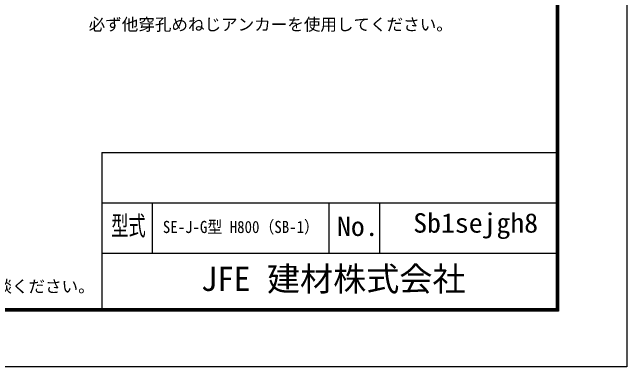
# Model space of a CAD drawing. Units: millimetres, scale not verified. Extents: x -3536 to 4864, y -2970 to 2970.
# Drawn here: x 2429 to 4864, y -2970 to -1564 of the extents above; entities that cross this region are included whole.
import ezdxf
from ezdxf.enums import TextEntityAlignment as Align

# ---------------------------------------------------------------- set-up
doc = ezdxf.new("R2010")
doc.units = ezdxf.units.MM
doc.header["$LTSCALE"] = 20
doc.layers.add('0-4_D-STR-TXT', color=7, linetype='Continuous', lineweight=13)
doc.layers.add('0-B_D-TTL', color=7, linetype='Continuous', lineweight=25)
doc.layers.add('0-8_D-TTL-TXT', color=7, linetype='Continuous')
doc.styles.add('ＭＳ ゴシック', font='')
doc.styles.get('ＭＳ ゴシック').set_extended_font_data('MS Gothic')

msp = doc.modelspace()

# ---------------------------------------------------------------- linework, layer by layer
at = {"layer": '0-B_D-TTL'}
for p, q in [((2784.32, -2120), (2784.32, -2740)), ((2784.32, -2120), (4584.32, -2120)), ((2784.32, -2320), (4584.32, -2320)), ((2984.32, -2320), (2984.32, -2520)), ((3684.32, -2320), (3684.32, -2520)), ((3884.32, -2320), (3884.32, -2520)), ((2784.32, -2520), (4584.32, -2520))]:
    msp.add_line(p, q, dxfattribs=at)
at = {"layer": '0-B_D-TTL', "color": 2}
msp.add_lwpolyline([(-3535.68, 2970), (4864.32, 2970), (4864.32, -2970), (-3535.68, -2970)], close=True, dxfattribs=at)
at = {"layer": '0-B_D-TTL'}
for points in [[(-3265.68, 2750), (4594.32, 2750), (4594.32, -2750), (-3265.68, -2750)], [(-3263.18, 2747.5), (4591.82, 2747.5), (4591.82, -2747.5), (-3263.18, -2747.5)], [(-3260.68, 2745), (4589.32, 2745), (4589.32, -2745), (-3260.68, -2745)], [(-3258.18, 2742.5), (4586.82, 2742.5), (4586.82, -2742.5), (-3258.18, -2742.5)], [(-3255.68, 2740), (4584.32, 2740), (4584.32, -2740), (-3255.68, -2740)]]:
    msp.add_lwpolyline(points, close=True, dxfattribs=at)

# ---------------------------------------------------------------- texts
at = {"layer": '0-4_D-STR-TXT', "style": 'ＭＳ ゴシック'}
for s, p in [('必ず他穿孔めねじアンカーを使用してください。', (2732.17, -1651.23)), ('※本商品はGLへの設置を基準としております。他の条件でご使用の際は別途ご相談ください。', (1.26, -2689.87))]:
    msp.add_text(s, height=48.09, dxfattribs=at).set_placement(p, align=Align.BOTTOM_LEFT)
at = {"layer": '0-8_D-TTL-TXT', "style": 'ＭＳ ゴシック'}
for s, height, width, p in [('型式', 76.98, 0.65, (2821.79, -2472.14)), ('Sb1sejgh8', 76.98, 1.05, (4018.32, -2461.47)), ('SE-J-G型 H800（SB-1）', 48.09, 0.9, (3025.99, -2454.25)), ('No.', 76.98, 1.05, (3716.32, -2474.8))]:
    msp.add_text(s, height=height, dxfattribs=dict(at, width=width)).set_placement(p, align=Align.BOTTOM_LEFT)
msp.add_text('JFE 建材株式会社', height=96.19, dxfattribs=at).set_placement((3176.71, -2698.5), align=Align.BOTTOM_LEFT)

doc.saveas('drawing.dxf')
